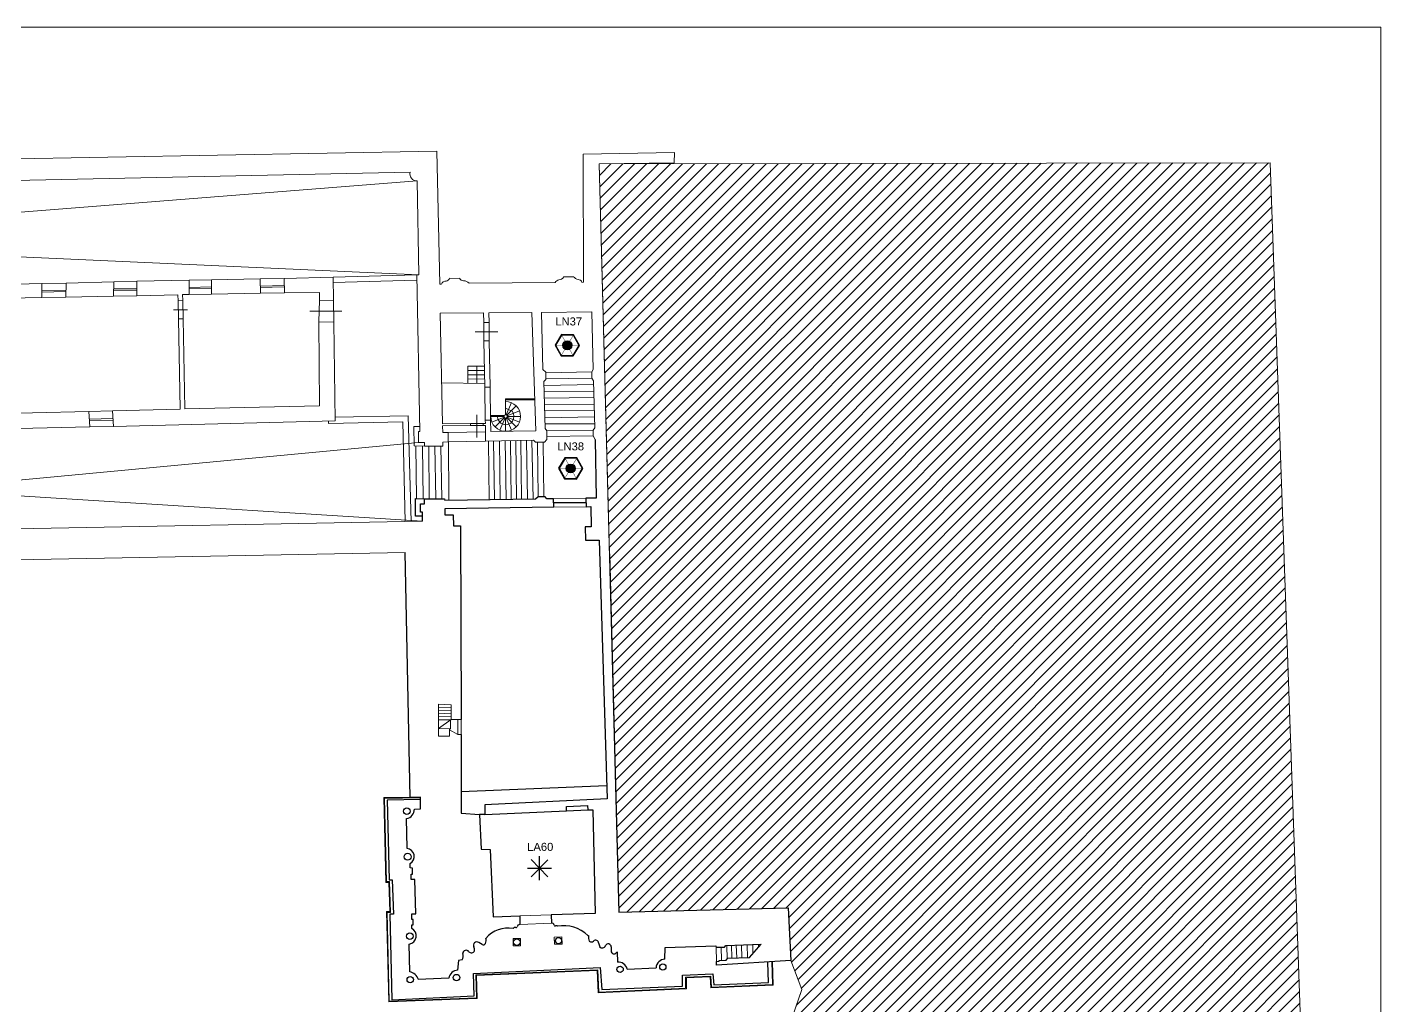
# Model space of a CAD drawing. Header units: millimetres. Extents: x 195 to 76808, y -2861 to 4318.
# Drawn here: x 29570 to 32625, y 2100 to 4309 of the extents above; entities that cross this region are included whole.
import ezdxf

# ---------------------------------------------------------------- set-up
doc = ezdxf.new("R2010")
doc.units = ezdxf.units.MM
for name, color, linetype, lineweight in [('_sottile', 253, 'Continuous', 5), ('LAMPADINE', 30, 'Continuous', 30), ('muri', 7, 'Continuous', 9)]:
    doc.layers.add(name, color=color, linetype=linetype, lineweight=lineweight)
doc.styles.add('ducale_200', font='arial.ttf', dxfattribs={"height": 1})

msp = doc.modelspace()

# ---------------------------------------------------------------- hatches: boundary and pattern name
at = {"layer": '_sottile'}
h = msp.add_hatch(dxfattribs=at)
h.set_pattern_fill('ANSI31', color=256, scale=6, style=0)
h.paths.add_polyline_path([(30860.5, 3999.9), (30905.4, 2311.6), (31287.4, 2321.8), (31293.3, 2202.5), (31318.2, 2137.3), (31277.7, 2020.2), (31341.7, 1894.6), (31316.1, 1726.4), (31412, 1590.1), (31397.3, 1472.5), (31689.7, 1473.2), (31693.9, 1063.1), (32095, 1059.2), (32097.8, 772.9), (32489.7, 767.4), (32375, 4002.6)])
at = {"layer": 'LAMPADINE'}
h = msp.add_hatch(color=256, dxfattribs=at)
h.paths.add_polyline_path([(30801.8, 3567.7), (30815.4, 3590.4), (30802.5, 3613.5), (30776, 3613.9), (30762.5, 3591.2), (30775.3, 3568.1)], flags=16)
h.paths.add_polyline_path([(30802.3, 3566.8), (30816.4, 3590.4), (30803, 3614.4), (30775.5, 3614.9), (30761.4, 3591.3), (30774.8, 3567.2)])
at = {"layer": 'LAMPADINE', "linetype": 'Continuous'}
h = msp.add_hatch(color=256, dxfattribs=at)
h.paths.add_polyline_path([(30779, 3590.8, 1), (30798.8, 3590.8, 1)])
h.paths.add_polyline_path([(30779.9, 3590.8, -1), (30797.9, 3590.8, -1)], flags=16)
h = msp.add_hatch(dxfattribs=at)
h.set_pattern_fill('ANSI37', color=256, scale=14.521782, style=0)
h.set_pattern_definition([(45, (29462.5329, 2386.335), (-1.2835563, 1.2835563), []), (135, (29462.5329, 2386.335), (-1.2835563, -1.2835563), [])])
edge = h.paths.add_edge_path()
edge.add_arc((30788.9, 3590.8), 8.97, 0, 360)
at = {"layer": 'LAMPADINE'}
h = msp.add_hatch(color=256, dxfattribs=at)
h.paths.add_polyline_path([(30809.4, 3290), (30823, 3312.7), (30810.1, 3335.8), (30783.7, 3336.2), (30770.1, 3313.5), (30783, 3290.4)], flags=16)
h.paths.add_polyline_path([(30809.9, 3289.1), (30824, 3312.7), (30810.6, 3336.7), (30783.2, 3337.2), (30769, 3313.6), (30782.4, 3289.5)])
at = {"layer": 'LAMPADINE', "linetype": 'Continuous'}
h = msp.add_hatch(color=256, dxfattribs=at)
h.paths.add_polyline_path([(30786.6, 3313.1, 1), (30806.4, 3313.1, 1)])
h.paths.add_polyline_path([(30787.6, 3313.1, -1), (30805.5, 3313.1, -1)], flags=16)
h = msp.add_hatch(dxfattribs=at)
h.set_pattern_fill('ANSI37', color=256, scale=14.521782, style=0)
h.set_pattern_definition([(45, (29470.1693, 2108.6337), (-1.2835563, 1.2835563), []), (135, (29470.1693, 2108.6337), (-1.2835563, -1.2835563), [])])
edge = h.paths.add_edge_path()
edge.add_arc((30796.5, 3313.1), 8.97, 0, 360)

# ---------------------------------------------------------------- linework, layer by layer
at = {"layer": '_sottile'}
for p, q in [((30494.5, 4028.6), (26874.2, 3963)), ((30500.8, 3729), (30494.5, 4028.6)), ((31030.5, 4026), (30824.4, 4022.2)), ((30824.4, 4022.2), (30825.2, 3733)), ((31030.3, 4002.6), (31030.5, 4026)), ((26928.2, 3908.2), (30434.1, 3981.4)), ((30860.5, 3999.9), (31030.3, 4002.6)), ((30883.9, 3120.3), (30860.5, 3999.9)), ((30449.7, 3961.8), (30453.6, 3750)), ((30453.6, 3750), (30449.3, 3750)), ((30449.3, 3750), (30456.3, 3396.2)), ((30504.5, 3728.9), (30500.8, 3729)), ((30545.3, 3741.9), (30523.2, 3742.1)), ((30761.5, 3732.2), (30567, 3731)), ((30802.6, 3745.6), (30780.7, 3745)), ((30825.2, 3733), (30821.9, 3732.9)), ((30502.2, 3663.4), (30599.7, 3664.1)), ((30507.3, 3414), (30502.2, 3663.4)), ((30599.7, 3664.1), (30600.1, 3642)), ((30600.1, 3642), (30612.1, 3642.1)), ((30611.8, 3664.2), (30708.5, 3664.9)), ((30612.1, 3642.1), (30611.8, 3664.2)), ((30708.5, 3664.9), (30708.5, 3664.9)), ((30708.5, 3664.9), (30718, 3398.1)), ((30730.3, 3665.1), (30844, 3666.7)), ((30733.8, 3536.1), (30730.3, 3665.1)), ((30844, 3666.7), (30847.5, 3536)), ((30600.8, 3601.1), (30612.8, 3601.2)), ((30602.6, 3496.4), (30600.8, 3601.1)), ((30612.8, 3601.2), (30614.6, 3496.4)), ((30740, 3530), (30733.8, 3536.1)), ((30740, 3513.4), (30740, 3530)), ((30847.5, 3536), (30844.2, 3531.2)), ((30844.2, 3531.2), (30844.2, 3516.7)), ((30844.2, 3516.7), (30847.6, 3510.3)), ((30614.6, 3496.4), (30602.6, 3496.4)), ((30736.1, 3509.4), (30740, 3513.4)), ((30738.7, 3403.5), (30736.1, 3509.4)), ((30847.6, 3510.3), (30850.8, 3404.6)), ((30456.3, 3396.2), (30453, 3396.1)), ((30453, 3396.1), (30453.1, 3371.8)), ((30570.3, 3414.4), (30507.3, 3414)), ((30507.4, 3409.2), (30570.4, 3409.6)), ((30507.7, 3393.8), (30507.4, 3409.2)), ((30520.3, 3393.9), (30507.7, 3393.8)), ((30520.3, 3372.7), (30520.3, 3393.9)), ((30570.4, 3409.6), (30570.3, 3414.4)), ((30603.9, 3414.7), (30599.1, 3414.6)), ((30599.1, 3414.6), (30599.2, 3409.8)), ((30599.2, 3409.8), (30604, 3409.9)), ((30615.8, 3422), (30603.8, 3421.9)), ((30603.8, 3421.9), (30603.9, 3414.7)), ((30604, 3409.9), (30604.4, 3374.4)), ((30616.3, 3396.1), (30615.8, 3422)), ((30718, 3398.1), (30616.3, 3396.1)), ((30742.5, 3398.2), (30738.7, 3403.5)), ((30742.4, 3378), (30742.5, 3398.2)), ((30850.8, 3404.6), (30847.4, 3399.5)), ((30847.4, 3399.5), (30847.4, 3386.6)), ((30453.1, 3371.8), (30466.4, 3371.7)), ((30466.4, 3371.7), (30466.7, 3363.6)), ((30466.7, 3363.6), (30508, 3363.6)), ((30508, 3363.6), (30508.1, 3372.5)), ((30508.1, 3372.5), (30520.3, 3372.7)), ((30604.4, 3374.4), (30712.7, 3376.5)), ((30712.7, 3376.5), (30716.9, 3372.5)), ((30716.9, 3372.5), (30737.1, 3372.6)), ((30737.1, 3372.6), (30742.4, 3378)), ((30847.4, 3386.6), (30851.5, 3378.1)), ((30498.4, 2780.8), (30498.3, 2709)), ((30526.6, 2779.4), (30498.4, 2780.8)), ((30526.8, 2746.8), (30526.6, 2779.4)), ((30522.8, 2723.5), (30541.5, 2712.6)), ((30522.8, 2708.6), (30522.8, 2723.5)), ((30549, 2746.8), (30526.8, 2746.8)), ((30498.3, 2709), (30522.8, 2708.6)), ((30541.5, 2712.6), (30549.1, 2712.5)), ((31293.3, 2202.5), (31318.2, 2137.3)), ((31318.2, 2137.3), (31277.7, 2020.2))]:
    msp.add_line(p, q, dxfattribs=at)
at = {"layer": '_sottile', "linetype": 'Continuous'}
for p, q in [((28103.9, 3150.4), (30461.7, 3194)), ((30423, 3123.1), (28181.5, 3082.1))]:
    msp.add_line(p, q, dxfattribs=at)
at = {"layer": '_sottile'}
for points in [[(30824.4, 4022.2), (31030.5, 4026)], [(30860.5, 3999.9), (30905.4, 2311.6), (31287.4, 2321.8), (31293.3, 2202.5), (31318.2, 2137.3), (31277.7, 2020.2), (31341.7, 1894.6), (31316.1, 1726.4), (31412, 1590.1), (31397.3, 1472.5), (31689.7, 1473.2), (31693.9, 1063.1), (32095, 1059.2), (32097.8, 772.9), (32489.7, 767.4), (32375, 4002.6), (30860.5, 3999.9)], [(26935.3, 3684.3), (30449.7, 3961.8)], [(30600.1, 3642), (30600.8, 3601.1)], [(30612.1, 3642.1), (30612.8, 3601.2)], [(30581.1, 3621.6), (30632.4, 3621.6)], [(30601.8, 3543.4), (30564, 3543.7)], [(30564, 3543.7), (30564, 3505.3)], [(30601.9, 3533.8), (30564, 3534.1)], [(30602.1, 3524.2), (30564, 3524.5)], [(30602.3, 3514.5), (30564, 3514.9)], [(30585, 3505.1), (30585, 3527), (30584.5, 3543.5)], [(30844.2, 3531.2), (30740, 3528.9)], [(30844.2, 3516.7), (30740, 3515)], [(30602.4, 3504.9), (30505.4, 3505.8)], [(30602.6, 3496.4), (30603.8, 3421.9)], [(30614.6, 3496.4), (30615.8, 3422)], [(30847.9, 3502.4), (30736.3, 3500.4)], [(30848.3, 3487.3), (30736.7, 3486.5)], [(30649.7, 3470.3), (30649.7, 3467.9), (30715.5, 3467.9)], [(30649.7, 3470.3), (30715.4, 3470.3)], [(30649.7, 3434), (30649.7, 3467.9)], [(30651.1, 3433.7), (30662.6, 3461.5)], [(30652.3, 3433), (30673.5, 3454.2)], [(30848.7, 3473), (30737, 3471.5)], [(30849.2, 3458), (30737.4, 3456.5)], [(30584.7, 3382.6), (30584.7, 3434)], [(30646.1, 3432.8), (30615.7, 3432.8)], [(30646.1, 3430.4), (30615.7, 3430.4)], [(30646.4, 3429), (30618.7, 3417.5)], [(30647.2, 3427.9), (30625.9, 3406.6)], [(30648.3, 3427.1), (30636.9, 3399.3)], [(30649.7, 3449), (30664.6, 3442)], [(30649.7, 3426.8), (30649.7, 3396.8)], [(30651.1, 3427.1), (30662.6, 3399.3)], [(30652.3, 3427.9), (30673.5, 3406.6)], [(30653.1, 3431.8), (30680.8, 3443.3)], [(30653.1, 3429), (30680.8, 3417.5)], [(30653.3, 3430.4), (30683.4, 3430.4)], [(30849.6, 3444.8), (30737.7, 3443.3)], [(30850, 3429.6), (30738.1, 3427.4)], [(30456.1, 3407.3), (30442.8, 3407.3), (30443, 3363.8), (30466.7, 3363.6)], [(30604.2, 3395.8), (30520.3, 3393.9)], [(30570.3, 3414.4), (30599.1, 3414.6)], [(30570.4, 3409.6), (30599.2, 3409.8)], [(30850.5, 3414), (30738.5, 3413.4)], [(30847.4, 3399.5), (30742.5, 3398.2)], [(30446.7, 3363.7), (30448.6, 3245.4)], [(30462.3, 3363.6), (30463.7, 3244.8)], [(30476.4, 3363.6), (30477.4, 3244.7)], [(30489.9, 3363.6), (30492, 3244.7)], [(30503.4, 3363.6), (30505.6, 3244.8)], [(30520.3, 3372.7), (30604.4, 3374.4)], [(30520.4, 3372.6), (30521.5, 3241.1)], [(30610.6, 3374.5), (30612.6, 3242.4)], [(30622.4, 3374.7), (30624.8, 3242.6)], [(30635.9, 3375), (30637.5, 3242.8)], [(30648.8, 3375.3), (30650.6, 3243)], [(30660.4, 3375.5), (30662.2, 3243.1)], [(30672.5, 3375.7), (30674.3, 3243.3)], [(30683.9, 3376), (30685.8, 3243.5)], [(30696.8, 3376.2), (30698.8, 3243.7)], [(30708.8, 3376.5), (30711.9, 3243.9)], [(30721.4, 3372.5), (30723, 3249)], [(30734.4, 3372.6), (30736, 3248.9)], [(30847.4, 3386.6), (30742.4, 3385)], [(30757.8, 3244.6), (30830.3, 3245.9)], [(30758.2, 3236), (30830.7, 3237)], [(30758.3, 3234.6), (30830.8, 3235.6)], [(30758.7, 3225.7), (30831.2, 3226.7)], [(30526.6, 2772.8), (30498.4, 2773.7)], [(30526.7, 2765.8), (30498.4, 2766.7)], [(30526.7, 2759.7), (30498.4, 2760.5)], [(30526.8, 2752.6), (30498.4, 2753.5)], [(30498.4, 2726.5), (30526.8, 2746.8)], [(30525.2, 2745.7), (30498.4, 2745.8)], [(30498.4, 2726.5), (30522.8, 2725.5), (30522.8, 2723.5)], [(30522.8, 2725.5), (30525.1, 2725.4), (30525.2, 2745.7)], [(30541.5, 2712.6), (30541.5, 2746.8)], [(30549, 2746.8), (30549.1, 2712.5)], [(31124.9, 2232.6), (31125.6, 2200.8), (31125.6, 2200.8)], [(31137.2, 2203.3), (31136.3, 2232.6)], [(31149.5, 2205.9), (31148.6, 2236.7)], [(31159.1, 2237.1), (31160, 2208.5)], [(31171.1, 2208.8), (31169.9, 2237.5)], [(31181.9, 2238), (31182.8, 2209.2)], [(31195.6, 2209.6), (31194.7, 2238.5)], [(31207.4, 2239), (31207.5, 2218.2)], [(31220.2, 2232.8), (31220.2, 2239.4)]]:
    msp.add_lwpolyline(points, dxfattribs=at)
at = {"layer": '_sottile', "linetype": 'Continuous'}
for points in [[(26928.2, 3908.2), (30453.6, 3750)], [(29489.4, 3696.3), (29602.7, 3698.6), (29603.1, 3730.3), (29488.6, 3727.6), (29489.4, 3696.3)], [(29603.1, 3730.3), (29657.4, 3731.4)], [(29657.3, 3699.5), (29657.4, 3731.4), (29765, 3733.8), (29764.5, 3701.7), (29657.3, 3699.5), (29657.4, 3731.4)], [(29765, 3733.8), (29817.6, 3735.2)], [(29935.3, 3737.8), (29985.7, 3738.7)], [(29985.7, 3738.7), (30095.5, 3740.8), (30096.4, 3708.1), (29985.7, 3706.2), (29985.7, 3738.7)], [(30095.5, 3740.8), (30150, 3741.9)], [(30260.2, 3744.8), (30449.3, 3750)], [(30260.3, 3732.6), (30449.5, 3737.8)], [(29602.7, 3698.6), (29657.3, 3699.5)], [(29602.9, 3714.4), (29657.3, 3715.5)], [(29602.9, 3711.1), (29657.3, 3712.1)], [(29764.5, 3701.7), (29817.4, 3702.8)], [(29764.7, 3715.1), (29817.5, 3715.6)], [(29764.8, 3718.4), (29817.5, 3719)], [(29935.3, 3721.6), (29985.7, 3722.5)], [(29935.3, 3718.7), (29985.7, 3719.6)], [(29935.3, 3705.3), (29985.7, 3706.2)], [(30095.9, 3724.4), (30150.5, 3725.4)], [(30095.9, 3721.6), (30150.5, 3722.5)], [(30096.4, 3708.1), (30150.9, 3709)], [(29900, 3670.7), (29931.5, 3671), (29931.5, 3671)], [(29911.2, 3650.8), (29910.4, 3691.5)], [(29921.5, 3650.8), (29920.9, 3691.7)], [(30207.9, 3668), (30279.8, 3668)], [(30229.3, 3692.3), (30227.8, 3643.7)], [(30260.9, 3692.1), (30261.6, 3643.2)], [(30261.6, 3643.2), (30227.8, 3643.7), (30229.9, 3454.2), (29925.3, 3447.8), (29921.5, 3650.8), (29911.2, 3650.8), (29915.1, 3446.9), (29762.4, 3443.1), (29764.7, 3408), (30264.8, 3420.1), (30261.6, 3643.2)], [(29327.1, 3432.4), (29708.7, 3441.8), (29711, 3406.7), (29325.4, 3397.9), (29327.1, 3432.4)], [(29708.7, 3441.8), (29762.4, 3443.1)], [(29709.9, 3424.3), (29763.6, 3425.5)], [(29710.1, 3421), (29763.8, 3422.3)], [(30264.7, 3428.8), (30429.7, 3431.4), (30436.1, 3193.5)], [(29711, 3406.7), (29764.7, 3408)], [(30423, 3193.2), (30417.7, 3418.2), (30250.2, 3414.6), (30250.2, 3419.8)], [(28103.9, 3150.4), (30453.1, 3371.8)], [(28089.3, 3343), (30461.7, 3194)], [(30434.3, 2570.9), (30374.4, 2570.3), (30379.3, 2379.1), (30386.1, 2379), (30388, 2313.1), (30380.4, 2313.1), (30386, 2109.4), (30585.5, 2117.3), (30583.6, 2168.9), (30855.9, 2180.4), (30858.6, 2129.7), (31057.6, 2138.9), (31057.6, 2164), (31111, 2166.2), (31112.6, 2141.3), (31253.4, 2147.4), (31252, 2200)], [(30457.2, 2569.5), (30376, 2568.3), (30381, 2380.7), (30387.7, 2380.7), (30389.5, 2311.5), (30381.9, 2311.4), (30387, 2111.3), (30583.6, 2118.7), (30582.3, 2170.8), (30857.5, 2182.1), (30860.3, 2131.2), (31055.9, 2140.4), (31055.9, 2165.6), (31113, 2167.8), (31114.1, 2143), (31251.8, 2149), (31250.6, 2199.9)], [(30681.6, 2303.3), (30752.2, 2305.7)], [(30681.6, 2284), (30752.9, 2286.8)], [(30666.7, 2235.7), (30666.9, 2252.4), (30683, 2252.6), (30683.2, 2235.7), (30666.7, 2235.7)], [(30776.4, 2256), (30777.4, 2239.5), (30759.9, 2239.5), (30759.3, 2255.8), (30776.4, 2256)]]:
    msp.add_lwpolyline(points, dxfattribs=at)
for points in [[(29817.6, 3735.2), (29817.4, 3702.8), (29909.8, 3704.4), (29910.4, 3691.5), (29920.9, 3691.7), (29920.2, 3705.5), (29935.3, 3705.3), (29935.3, 3737.8)], [(30260.2, 3744.8), (30150, 3741.9), (30150.9, 3709), (30229.3, 3710.3), (30229.3, 3692.3), (30260.9, 3692.1)]]:
    msp.add_lwpolyline(points, close=True, dxfattribs=at)
at = {"layer": '_sottile'}
msp.add_circle((30649.7, 3430.4), 3.6, dxfattribs=at)
for centre, radius, start, end in [((30449.1, 3977.4), 15.5, 165, 272.4748), ((30515.4, 3723.7), 12.1, 89.9191, 154.0681), ((30513.5, 3746), 10.5, 280.2216, 337.708), ((30556.3, 3749.4), 13.3, 213.8978, 262.3292), ((30556.1, 3722.3), 13.9, 38.4629, 96.4181), ((30772.1, 3726.8), 12, 101.5128, 152.8142), ((30769.1, 3752), 13.5, 272.5081, 328.7005), ((30821.4, 3765.1), 27.2, 226.069, 252.2657), ((30812.8, 3729.6), 9.69, 20.0353, 88.0167), ((30649.7, 3430.4), 33.6, 180, 90), ((30649.8, 3430.4), 18.7, 179.9856, 38.1863)]:
    msp.add_arc(centre, radius, start, end, dxfattribs=at)
at = {"layer": 'LAMPADINE'}
for p, q in [((30707, 2391.6), (30744.8, 2430.3)), ((30744.6, 2391.3), (30707.3, 2430.5)), ((30725.9, 2383.9), (30725.9, 2438)), ((30698.9, 2410.9), (30753, 2410.9))]:
    msp.add_line(p, q, dxfattribs=at)
for points in [[(30802.3, 3566.8), (30816.4, 3590.4), (30803, 3614.4), (30775.5, 3614.9), (30761.4, 3591.3), (30774.8, 3567.2)], [(30801.8, 3567.7), (30815.4, 3590.4), (30802.5, 3613.5), (30776, 3613.9), (30762.5, 3591.2), (30775.3, 3568.1)], [(30809.9, 3289.1), (30824, 3312.7), (30810.6, 3336.7), (30783.2, 3337.2), (30769, 3313.6), (30782.4, 3289.5)], [(30809.4, 3290), (30823, 3312.7), (30810.1, 3335.8), (30783.7, 3336.2), (30770.1, 3313.5), (30783, 3290.4)]]:
    msp.add_lwpolyline(points, close=True, dxfattribs=at)
at = {"layer": 'LAMPADINE', "const_width": 0.903}
for points in [[(30775.5, 3614.9), (30784.1, 3599.5)], [(30803, 3614.4), (30794, 3599.3)], [(30761.4, 3591.3), (30779, 3591)], [(30783.8, 3582.3), (30774.8, 3567.2)], [(30793.7, 3582.2), (30802.3, 3566.8)], [(30798.8, 3590.7), (30816.4, 3590.4)], [(30783.2, 3337.2), (30791.7, 3321.8)], [(30810.6, 3336.7), (30801.6, 3321.6)], [(30769, 3313.6), (30786.6, 3313.3)], [(30791.5, 3304.6), (30782.4, 3289.5)], [(30801.4, 3304.5), (30809.9, 3289.1)], [(30806.4, 3313), (30824, 3312.7)]]:
    msp.add_lwpolyline(points, dxfattribs=at)
at = {"layer": 'LAMPADINE', "linetype": 'Continuous'}
for centre, radius in [((30788.9, 3590.8), 9.9), ((30788.9, 3590.8), 8.97), ((30796.5, 3313.1), 9.9), ((30796.5, 3313.1), 8.97)]:
    msp.add_circle(centre, radius, dxfattribs=at)
at = {"layer": 'muri', "linetype": 'Continuous', "ltscale": 0.1}
msp.add_line((26705.2, 4308.8), (29665.2, 4308.8), dxfattribs=at)
at = {"layer": 'muri', "linetype": 'ByBlock', "lineweight": 30}
for p, q in [((30730.3, 3665.1), (30730.3, 3665.1)), ((30851.5, 3378.1), (30854.1, 3246.3)), ((30466.5, 3244.7), (30511.9, 3244.8)), ((30466.5, 3233.3), (30466.5, 3244.7)), ((30511.9, 3244.8), (30512.2, 3241)), ((30717.2, 3243.9), (30512.2, 3241)), ((30723, 3249), (30717.2, 3243.9)), ((30738.8, 3248.9), (30723, 3249)), ((30742.4, 3244.4), (30738.8, 3248.9)), ((30757.8, 3244.6), (30742.4, 3244.4)), ((30758.7, 3225.7), (30757.8, 3244.6)), ((30854.1, 3246.3), (30830.3, 3245.9)), ((30830.3, 3245.9), (30831.2, 3226.7)), ((30457.7, 3233.2), (30466.5, 3233.3)), ((30457.7, 3214.6), (30457.7, 3233.2)), ((30461.7, 3214.6), (30457.7, 3214.6)), ((30461.7, 3194), (30461.7, 3214.6)), ((30512.2, 3222.2), (30512.1, 3208.3)), ((30758.7, 3225.7), (30512.2, 3222.2)), ((30609, 3222.5), (30609, 3222.5)), ((30831.2, 3226.7), (30841.7, 3226.9)), ((30841.7, 3226.9), (30842.5, 3181.4)), ((30512.1, 3208.3), (30531.5, 3208.2)), ((30531.5, 3208.2), (30531.9, 3183.8)), ((30531.9, 3183.8), (30547.8, 3183.9)), ((30547.8, 3183.9), (30549, 2746.8)), ((30842.5, 3181.4), (30829.5, 3181.2)), ((30829.5, 3181.2), (30829.6, 3151.2)), ((30829.6, 3151.2), (30861.1, 3151.2)), ((30861.1, 3151.2), (30878.5, 2567.3)), ((30434.3, 2570.9), (30423, 3123.1)), ((30883.9, 3120.3), (30898.6, 2568.2)), ((30549.1, 2712.5), (30549.6, 2535.3)), ((30457.2, 2571.2), (30434.3, 2570.9)), ((30457.2, 2545), (30457.2, 2571.2)), ((30457.2, 2571.2), (30457.2, 2571.2)), ((30457.2, 2571.2), (30457.2, 2571.2)), ((30878.5, 2567.3), (30602.5, 2554.3)), ((30898.6, 2568.2), (30905.4, 2311.6)), ((30443.7, 2544.3), (30457.2, 2545)), ((30602.5, 2554.3), (30602.5, 2554.3)), ((30602.5, 2554.3), (30602.5, 2532.6)), ((30602.5, 2532.6), (30787.2, 2540.3)), ((30787.2, 2550.6), (30834.5, 2552.3)), ((30787.2, 2540.3), (30787.2, 2550.6)), ((30834.5, 2552.3), (30835.3, 2542.4)), ((30835.3, 2542.4), (30846.3, 2542.8)), ((30846.3, 2542.8), (30851.6, 2309.1)), ((30427.1, 2455.9), (30426.1, 2523.1)), ((30549.6, 2535.3), (30590.8, 2532.1)), ((30590.8, 2532.1), (30594.1, 2454.3)), ((30590.8, 2532.1), (30590.8, 2532.1)), ((30594.1, 2454.3), (30614.7, 2453.5)), ((30614.7, 2453.5), (30621.6, 2301.2)), ((30434.2, 2411.6), (30434.2, 2421.6)), ((30439.7, 2411.5), (30434.2, 2411.6)), ((30436.5, 2397.6), (30439.7, 2397.6)), ((30436.5, 2385.7), (30436.5, 2397.6)), ((30444.8, 2385.5), (30436.5, 2385.7)), ((30439.7, 2397.6), (30439.7, 2411.5)), ((30446.6, 2308.2), (30444.8, 2385.5)), ((30438.1, 2308.1), (30446.6, 2308.2)), ((30438.3, 2295.3), (30438.1, 2308.1)), ((30441.3, 2295.3), (30438.3, 2295.3)), ((30441.3, 2283.1), (30441.3, 2295.3)), ((30621.6, 2301.2), (30681.6, 2303.3)), ((30681.6, 2303.3), (30681.6, 2284)), ((30851.6, 2309.1), (30752.2, 2305.7)), ((30752.2, 2305.7), (30752.9, 2286.8)), ((30905.4, 2311.6), (31287.4, 2321.8)), ((31287.4, 2321.8), (31293.3, 2202.5)), ((30437.9, 2275.1), (30438, 2283)), ((30438, 2283), (30441.3, 2283.1)), ((30433.4, 2177.3), (30432, 2239.9)), ((30596.6, 2238.8), (30589.2, 2243.3)), ((30888, 2233.6), (30888.2, 2222)), ((31009.3, 2205.5), (31009.4, 2231.9)), ((31009.4, 2231.9), (31124.1, 2235.9)), ((31124.1, 2235.9), (31124.9, 2232.6)), ((31124.9, 2232.6), (31143.5, 2232.6)), ((31143.5, 2232.6), (31146.9, 2236.6)), ((31146.9, 2236.6), (31226.3, 2239.7)), ((30543.5, 2203.1), (30541.3, 2180.9)), ((30551.4, 2204.4), (30543.5, 2203.1)), ((30901, 2222.5), (30901.9, 2199)), ((30923.9, 2183.4), (30989.1, 2186.5)), ((30521.3, 2163.2), (30452.6, 2160))]:
    msp.add_line(p, q, dxfattribs=at)
at = {"layer": 'muri', "linetype": 'Continuous', "ltscale": 0.1}
for points in [[(29665.2, 4308.8), (32625.2, 4308.8)], [(32625.2, 4308.8), (32625.2, 108.8)]]:
    msp.add_lwpolyline(points, dxfattribs=at)
at = {"layer": 'muri', "linetype": 'ByBlock', "lineweight": 30}
for points in [[(30461.7, 3205.7), (30446.4, 3205.7), (30446.3, 3245.5), (30466.5, 3244.7)], [(30877.6, 2597), (30549.4, 2583.5)], [(30457.2, 2566.4), (30382.4, 2564.5), (30386.6, 2384.6), (30393.9, 2384.6), (30396.9, 2307.4), (30388.5, 2307.3), (30392.5, 2114.3), (30578.9, 2123), (30577.2, 2173.7), (30863.1, 2187.2), (30866.4, 2137.2), (31048.7, 2145.2), (31049, 2169.7), (31117.5, 2172.4), (31119.6, 2147.6), (31243.2, 2153.5), (31241.8, 2199.4)], [(30787.2, 2540.3), (30835.3, 2542.4)], [(30602.5, 2532.6), (30590.8, 2532.1)], [(31200.1, 2209.7), (31226.4, 2239.8)], [(31293.3, 2202.5), (31125.7, 2192.4), (31125.6, 2200.8), (31125.6, 2200.8), (31131.5, 2201), (31131.5, 2203.1), (31147.5, 2203.5), (31151.5, 2208.2), (31200.1, 2209.7)]]:
    msp.add_lwpolyline(points, dxfattribs=at)
for centre, radius in [((30426.7, 2539.8), 7.37), ((30428.4, 2437), 7.74), ((30433.2, 2257.5), 7.42), ((30675, 2244.1), 7.46), ((30769, 2247.6), 6.92), ((30538.9, 2164.2), 7.33), ((30907.9, 2182.8), 7.23), ((31004.4, 2188.2), 7), ((30434.2, 2159.6), 7.13)]:
    msp.add_circle(centre, radius, dxfattribs=at)
for centre, radius, start, end in [((30422.4, 2544.1), 21.3, 279.9758, 0.4131), ((30424.9, 2437.6), 18.4, 300.2864, 83.1851), ((30429.1, 2258.5), 18.8, 279, 62), ((30654.2, 2212.4), 63.6, 78.8588, 140.5766), ((30671.3, 2271.8), 5.65, 79.4645, 148.7436), ((30672, 2283.9), 6.56, 272.8905, 302.6395), ((30681.5, 2278.1), 5.94, 89.342, 176.8575), ((30753.8, 2281.7), 5.19, 12.0662, 100.1713), ((30761.7, 2283.6), 2.9, 196.0783, 280.0517), ((30764.1, 2278.2), 3.14, 33.8326, 127.17), ((30780.7, 2202), 79.2, 46.3549, 100.1663), ((30584.6, 2237.2), 7.66, 52.7943, 210.6602), ((30554.1, 2224.8), 25.4, 359.3107, 19.5922), ((30599.1, 2244.2), 5.94, 244.5229, 330.1223), ((30575.6, 2249), 29.8, 344.8823, 7.2273), ((30836.6, 2260.9), 2.04, 232.9376, 280.9761), ((30853.1, 2254.6), 16.7, 165.0127, 209.3043), ((30843.4, 2252.4), 7.69, 230.8411, 308.0618), ((30853.1, 2242.2), 6.44, 1.369, 139.8888), ((30892.1, 2246.5), 32.8, 187.2948, 203.2264), ((30867.5, 2238.9), 7.78, 223.6506, 340.6504), ((30881.1, 2233.3), 6.95, 2.2835, 153.773), ((30541, 2212.6), 13.2, 321.4041, 25.5657), ((30560.3, 2218.6), 7.35, 32.3722, 182.5368), ((30572.3, 2228.2), 8.07, 224.3113, 332.5962), ((30894.5, 2224.6), 6.8, 202.0037, 342.0352), ((31008.9, 2185.7), 19.8, 88.8447, 177.7603), ((30428, 2151.9), 25.9, 18.1466, 77.9512), ((30542.7, 2159.2), 21.8, 93.7687, 169.2313), ((30904.6, 2179.4), 19.8, 11.6219, 97.9233)]:
    msp.add_arc(centre, radius, start, end, dxfattribs=at)

# ---------------------------------------------------------------- texts
at = {"layer": 'LAMPADINE', "color": 150, "char_height": 18.07, "width": 767, "attachment_point": 1, "line_spacing_factor": 0.75, "style": 'ducale_200'}
for s, insert in [('LN37', (30761.9, 3653.7)), ('LN38 ', (30766.3, 3371.8)), ('LA60', (30698.3, 2468.3))]:
    msp.add_mtext(s, dxfattribs=dict(at, insert=insert))

doc.saveas('drawing.dxf')
